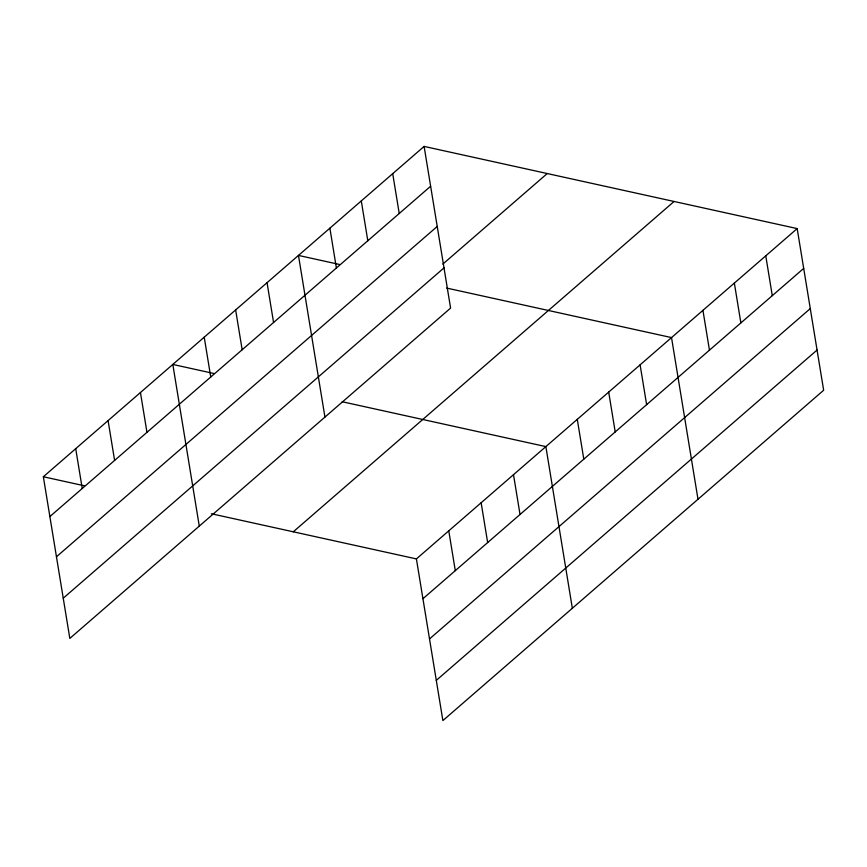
<?xml version="1.0" encoding="UTF-8"?>
<svg xmlns="http://www.w3.org/2000/svg" width="867" height="867" viewBox="0 0 867 867"><rect width="100%" height="100%" fill="white"/><g stroke="black" fill="none" stroke-linecap="round" stroke-linejoin="round"><path stroke-width="1.3" d="M424.115 146.425L450.591 308.088L69.826 638.415L43.35 476.752L424.115 146.425L797.174 228.585L823.65 390.248L442.885 720.575L416.409 558.912L797.174 228.585M49.874 516.569L430.639 186.242M56.453 556.777L437.228 226.45M442.853 264.088L547.229 173.541M63.237 598.208L444.012 267.881M293.295 531.796L674.071 201.469M422.923 598.729L803.698 268.402M429.512 638.936L810.277 308.609M436.296 680.367L817.061 350.04M339.506 264.468L298.465 255.429L324.941 417.092M446.678 288.072L671.524 337.588L698 499.262M213.846 373.482L172.815 364.443L199.28 526.106M342.162 401.735L545.863 446.603L572.339 608.266M43.35 476.752L84.392 485.791M211.385 513.763L416.409 558.912M765.767 255.841L772.28 295.658M734.349 283.086L740.873 322.903M702.931 310.343L709.455 350.16M640.106 364.844L646.63 404.661M608.699 392.101L615.212 431.918M577.281 419.346L583.805 459.163M513.502 474.683L520.027 514.499M481.142 502.752L487.655 542.579M392.708 173.671L399.232 213.499M448.77 530.832L455.294 570.649M361.29 200.927L367.814 240.744M329.883 228.184L336.396 268.001M267.047 282.685L273.571 322.502M235.64 309.931L242.164 349.759M204.222 337.187L210.746 377.004M140.443 392.513L146.967 432.34M108.082 420.593L114.607 460.41M75.711 448.673L82.235 488.489"/></g></svg>
